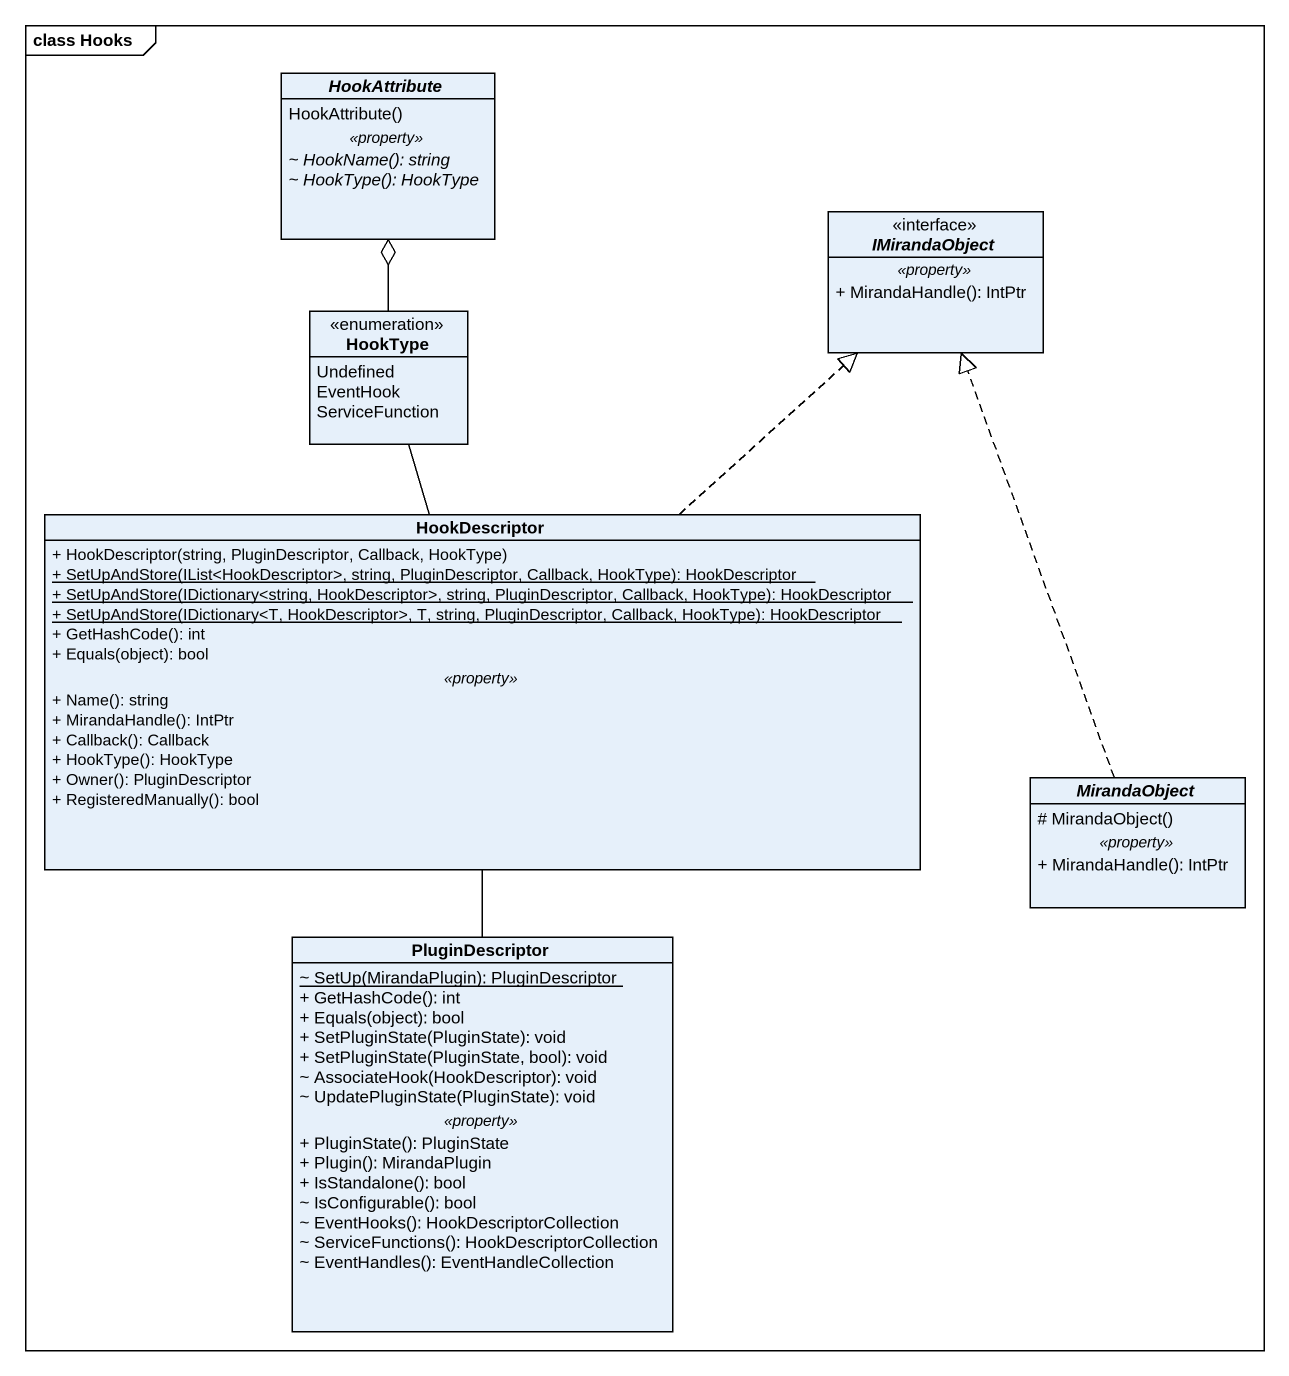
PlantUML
@startuml
mainframe class Hooks
hide circle
hide empty members
skinparam classAttributeIconSize 0
abstract class HookAttribute {
  HookAttribute()
  .. <<property>> ..
  {abstract} ~ HookName(): string
  {abstract} ~ HookType(): HookType
}
interface IMirandaObject <<interface>> {
  .. <<property>> ..
  + MirandaHandle(): IntPtr
}
enum HookType {
  Undefined
  EventHook
  ServiceFunction
}
class HookDescriptor {
  + HookDescriptor(string, PluginDescriptor, Callback, HookType)
  {static} + SetUpAndStore(IList<HookDescriptor>, string, PluginDescriptor, Callback, HookType): HookDescriptor
  {static} + SetUpAndStore(IDictionary<string, HookDescriptor>, string, PluginDescriptor, Callback, HookType): HookDescriptor
  {static} + SetUpAndStore(IDictionary<T, HookDescriptor>, T, string, PluginDescriptor, Callback, HookType): HookDescriptor
  + GetHashCode(): int
  + Equals(object): bool
  .. <<property>> ..
  + Name(): string
  + MirandaHandle(): IntPtr
  + Callback(): Callback
  + HookType(): HookType
  + Owner(): PluginDescriptor
  + RegisteredManually(): bool
}
abstract class MirandaObject {
  # MirandaObject()
  .. <<property>> ..
  + MirandaHandle(): IntPtr
}
class PluginDescriptor {
  {static} ~ SetUp(MirandaPlugin): PluginDescriptor
  + GetHashCode(): int
  + Equals(object): bool
  + SetPluginState(PluginState): void
  + SetPluginState(PluginState, bool): void
  ~ AssociateHook(HookDescriptor): void
  ~ UpdatePluginState(PluginState): void
  .. <<property>> ..
  + PluginState(): PluginState
  + Plugin(): MirandaPlugin
  + IsStandalone(): bool
  ~ IsConfigurable(): bool
  ~ EventHooks(): HookDescriptorCollection
  ~ ServiceFunctions(): HookDescriptorCollection
  ~ EventHandles(): EventHandleCollection
}
HookType -up-o HookAttribute
HookDescriptor .up.|> IMirandaObject
HookDescriptor -up- HookType
MirandaObject .up.|> IMirandaObject
PluginDescriptor -up- HookDescriptor
@enduml
